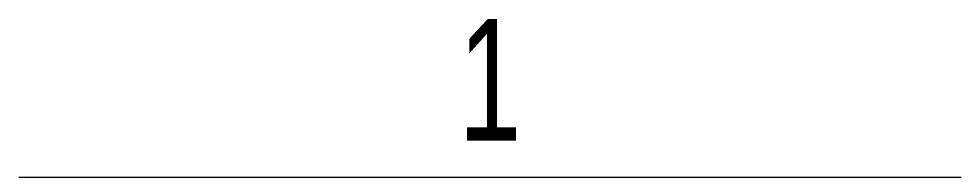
# Model space of a CAD drawing. Extents: x 3851.7 to 3865.7, y 4286.7 to 4289.1.
import ezdxf
from ezdxf.enums import TextEntityAlignment as Align

# ---------------------------------------------------------------- set-up
doc = ezdxf.new("R2010")
doc.units = 0
doc.header["$MEASUREMENT"] = 0
doc.layers.add('1', color=1, linetype='Continuous')
doc.layers.add('3', color=3, linetype='Continuous')
doc.styles.add('2', font='vn_vni.shx', dxfattribs={"width": 0.7, "height": 1.8})

msp = doc.modelspace()

# ---------------------------------------------------------------- linework, layer by layer
at = {"layer": '3'}
msp.add_line((3851.67, 4286.716), (3865.659, 4286.716), dxfattribs=at)

# ---------------------------------------------------------------- texts
at = {"layer": '1', "style": '2', "width": 0.7}
msp.add_attdef('1', text='0', height=1.8, dxfattribs=at).set_placement((3858.665, 4286.716), align=Align.BOTTOM_CENTER)

doc.saveas('drawing.dxf')
